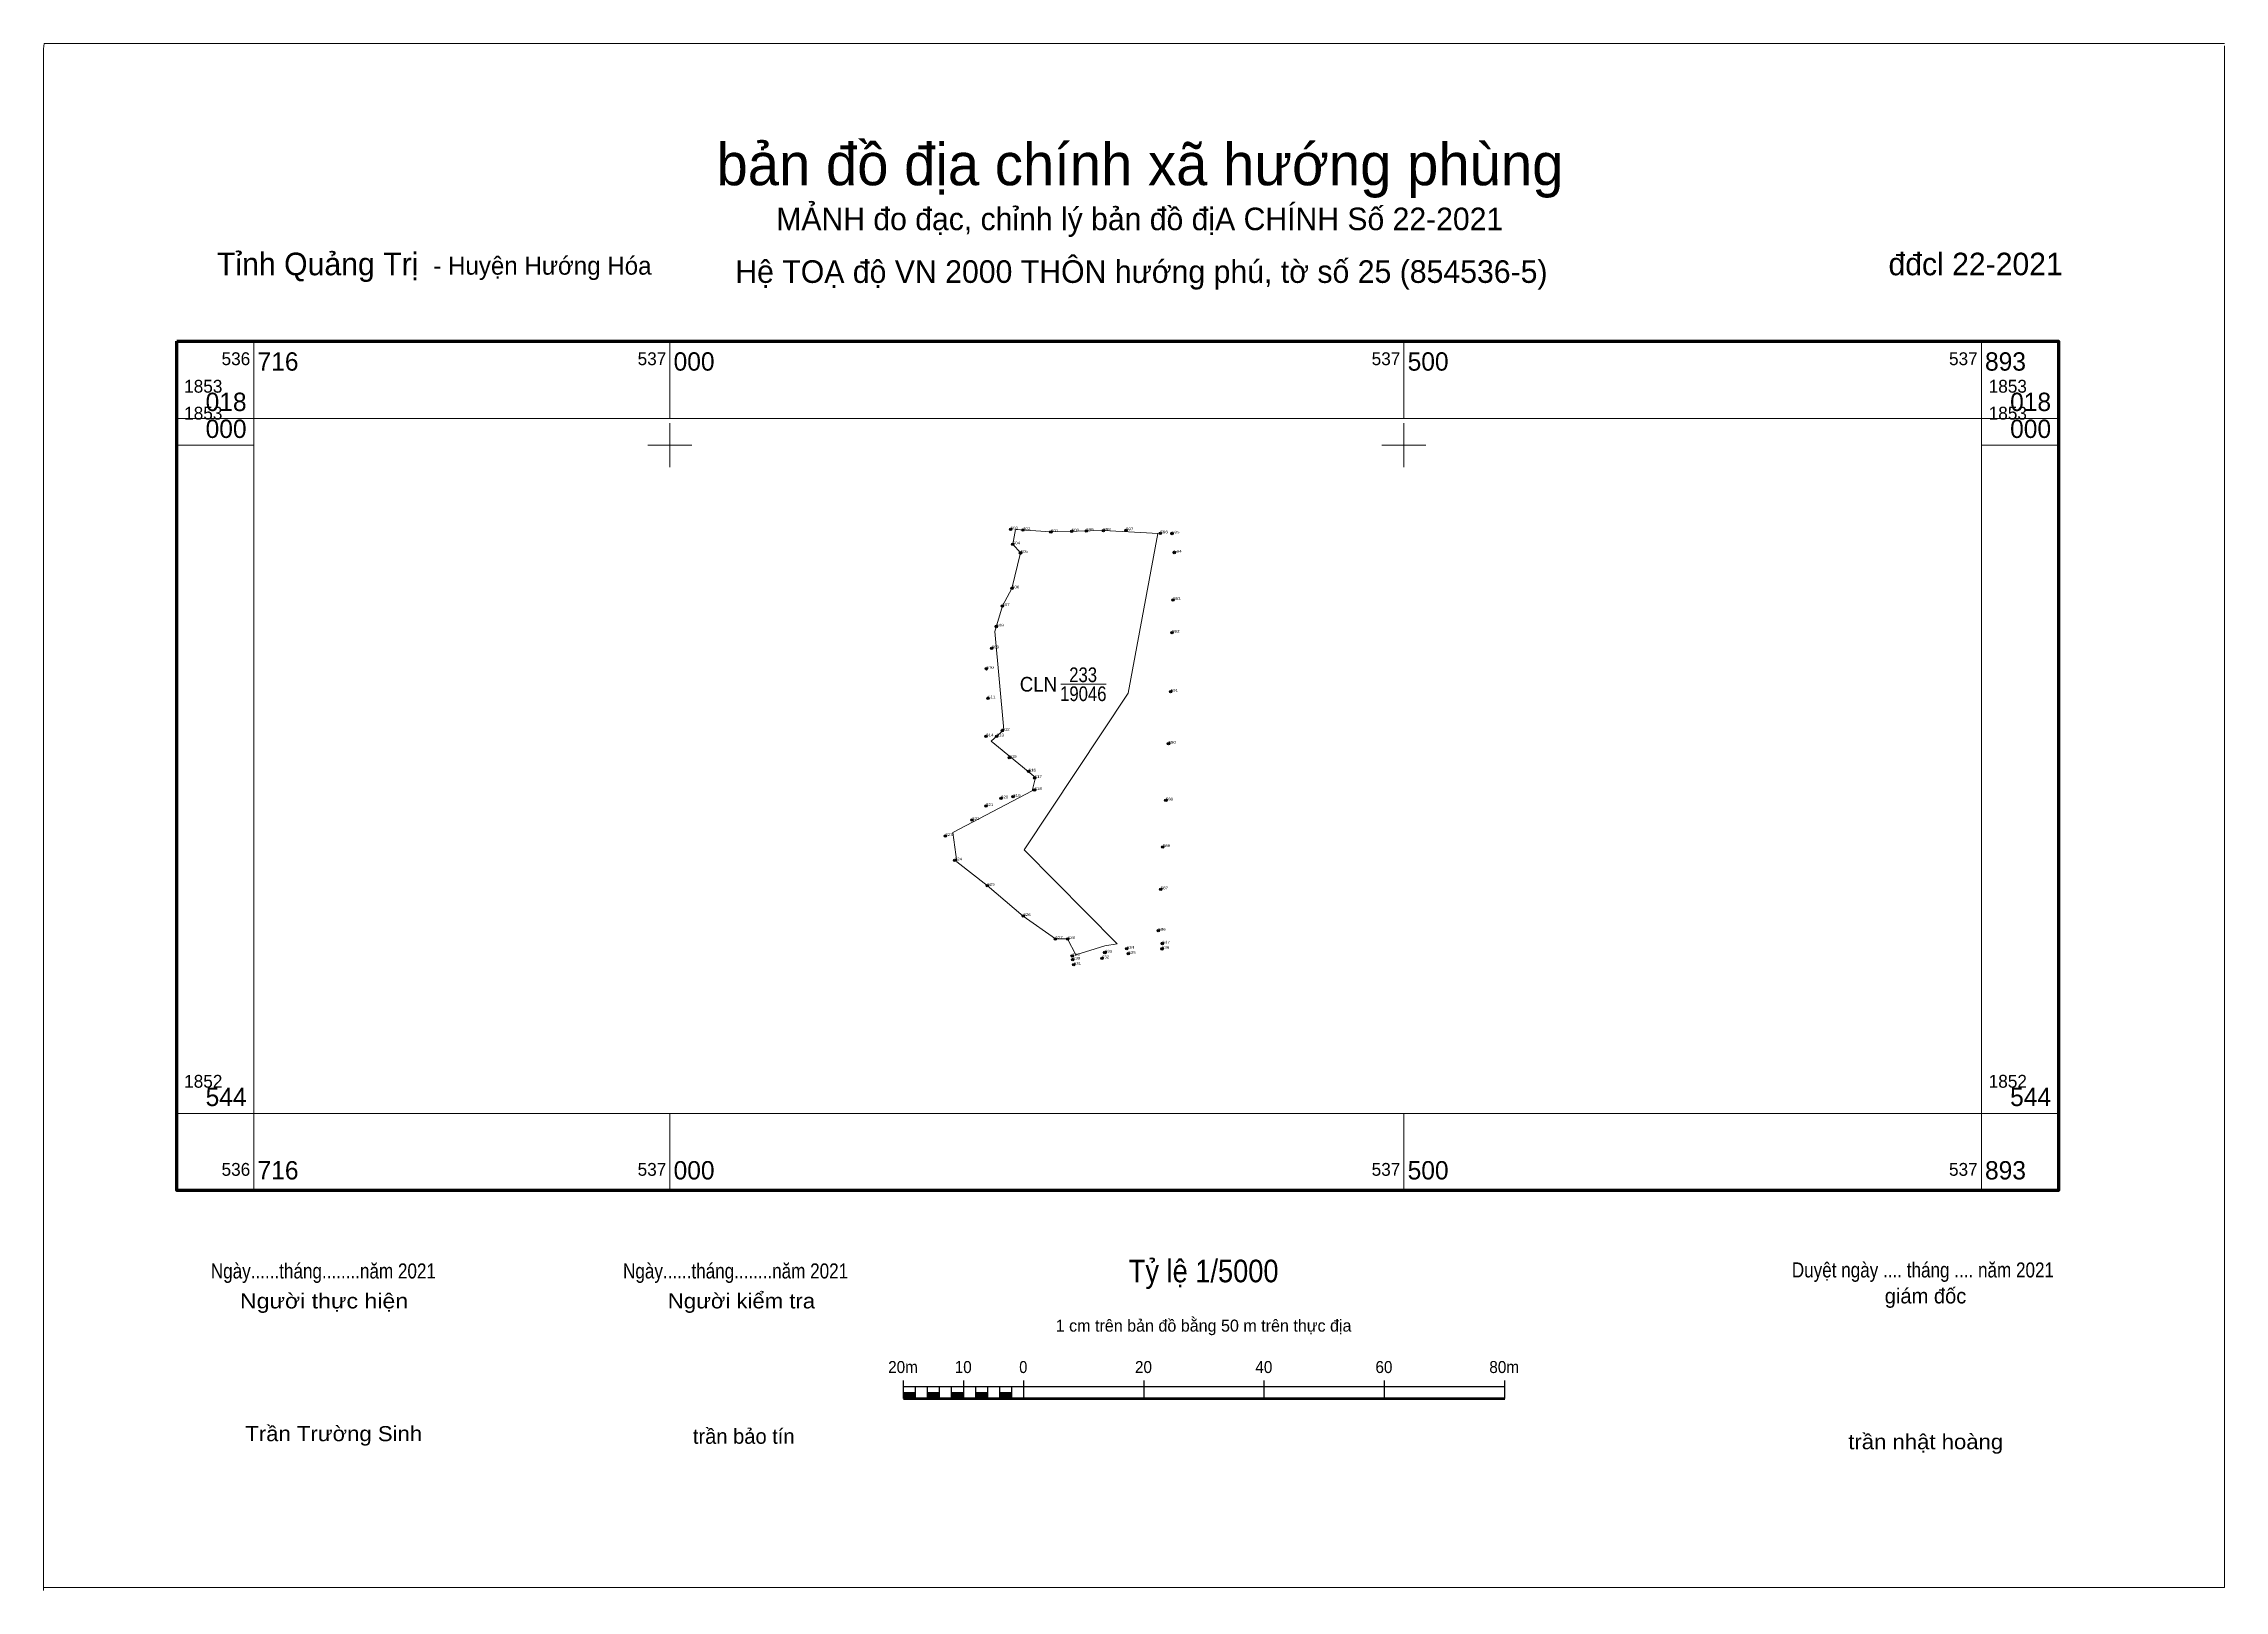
# Model space of a CAD drawing. Header units: metres. Extents: x 536573 to 538059, y 1852220 to 1853274.
import ezdxf
from ezdxf.enums import TextEntityAlignment as Align

# ---------------------------------------------------------------- set-up
doc = ezdxf.new("R2010")
doc.units = ezdxf.units.M
doc.header["$LTSCALE"] = 3.3
doc.header["$PDMODE"] = 32
doc.header["$PDSIZE"] = 1.65
for name, color, linetype, lineweight in [('1', 7, 'Continuous', 13), ('10', 7, 'Continuous', 13), ('13', 7, 'Continuous', 13), ('2', 7, 'Continuous', 25), ('63', 7, 'Continuous', 13)]:
    doc.layers.add(name, color=color, linetype=linetype, lineweight=lineweight)
for name, color, linetype in [('12', 7, 'Continuous'), ('4', 7, 'Continuous'), ('7', 7, 'Continuous')]:
    doc.layers.add(name, color=color, linetype=linetype)

msp = doc.modelspace()

# ---------------------------------------------------------------- hatches: boundary and pattern name
at = {"layer": '2'}
for points in [[(537159.13, 1852350.81), (537167.32, 1852350.81), (537167.32, 1852354.9), (537159.13, 1852354.9)], [(537175.51, 1852350.81), (537183.7, 1852350.81), (537183.7, 1852354.9), (537175.51, 1852354.9)], [(537191.89, 1852350.81), (537200.08, 1852350.81), (537200.08, 1852354.9), (537191.89, 1852354.9)], [(537208.27, 1852350.81), (537216.46, 1852350.81), (537216.46, 1852354.9), (537208.27, 1852354.9)], [(537224.65, 1852350.81), (537232.84, 1852350.81), (537232.84, 1852354.9), (537224.65, 1852354.9)]]:
    msp.add_hatch(color=256, dxfattribs=at).paths.add_polyline_path(points)

# ---------------------------------------------------------------- linework, layer by layer
at = {"layer": '1'}
for p, q in [((536573.81, 1853273.58), (538058.81, 1853273.58)), ((538058.84, 1853271.98), (538058.84, 1852221.98)), ((538058.81, 1852221.97), (536573.81, 1852221.97))]:
    msp.add_line(p, q, dxfattribs=at)
msp.add_lwpolyline([(536573.37, 1852220.1), (536573.37, 1853270.1), (536573.81, 1853273.58)], dxfattribs=at)
at = {"layer": '10'}
for points in [[(537304.74, 1852660.55), (537296.15, 1852659.15), (537276.39, 1852652.85), (537270.9, 1852663.84), (537262.58, 1852663.82), (537240.7, 1852679.4), (537216.2, 1852700.14), (537195.38, 1852716.28), (537192.76, 1852736.21), (537246.63, 1852764.64), (537248.95, 1852773.78), (537218.79, 1852798.6), (537227.42, 1852806.15), (537221.38, 1852873.25), (537226.42, 1852890.62), (537232.97, 1852902.57), (537238.82, 1852926.76), (537233.51, 1852932.61), (537235.45, 1852942.55), (537259.47, 1852940.97), (537295.27, 1852941.92), (537320.72, 1852940.57), (537332.42, 1852939.95)], [(537304.74, 1852660.55), (537241.39, 1852724.47), (537312.08, 1852831.18), (537332.42, 1852939.95)]]:
    msp.add_lwpolyline(points, dxfattribs=at)
at = {"layer": '13'}
msp.add_line((537266.33, 1852837.26), (537297.16, 1852837.26), dxfattribs=at)
at = {"layer": '2'}
for p, q in [((537159.13, 1852350.81), (537159.13, 1852363.09)), ((537159.13, 1852359), (537568.61, 1852359)), ((537167.32, 1852350.81), (537167.32, 1852359)), ((537175.51, 1852350.81), (537175.51, 1852359)), ((537183.7, 1852350.81), (537183.7, 1852359)), ((537191.89, 1852350.81), (537191.89, 1852359)), ((537200.08, 1852350.81), (537200.08, 1852363.09)), ((537208.27, 1852350.81), (537208.27, 1852359)), ((537216.46, 1852350.81), (537216.46, 1852359)), ((537224.65, 1852350.81), (537224.65, 1852359)), ((537232.84, 1852350.81), (537232.84, 1852359)), ((537241.03, 1852350.81), (537241.03, 1852363.09)), ((537322.93, 1852350.81), (537322.93, 1852363.09)), ((537404.82, 1852350.81), (537404.82, 1852363.09)), ((537486.72, 1852350.81), (537486.72, 1852363.09)), ((537568.61, 1852350.81), (537568.61, 1852363.09))]:
    msp.add_line(p, q, dxfattribs=at)
at = {"layer": '2', "lineweight": 53}
msp.add_line((537159.13, 1852350.81), (537568.61, 1852350.81), dxfattribs=at)
at = {"layer": '2', "lineweight": 13}
for points in [[(537159.13, 1852350.81), (537167.32, 1852350.81), (537167.32, 1852354.9), (537159.13, 1852354.9)], [(537175.51, 1852350.81), (537183.7, 1852350.81), (537183.7, 1852354.9), (537175.51, 1852354.9)], [(537191.89, 1852350.81), (537200.08, 1852350.81), (537200.08, 1852354.9), (537191.89, 1852354.9)], [(537208.27, 1852350.81), (537216.46, 1852350.81), (537216.46, 1852354.9), (537208.27, 1852354.9)], [(537224.65, 1852350.81), (537232.84, 1852350.81), (537232.84, 1852354.9), (537224.65, 1852354.9)]]:
    msp.add_lwpolyline(points, close=True, dxfattribs=at)
at = {"layer": '63'}
for p, q in [((536716.61, 1853018.34), (536716.61, 1853070.84)), ((537000, 1853018.34), (537000, 1853070.84)), ((537500, 1853018.34), (537500, 1853070.84)), ((537893.29, 1853018.34), (537893.29, 1853070.84)), ((536716.61, 1853018.34), (536664.11, 1853018.34)), ((537000, 1852985), (537000, 1853015)), ((537500, 1852985), (537500, 1853015)), ((537893.29, 1853018.34), (537945.79, 1853018.34)), ((536716.61, 1853000), (536664.11, 1853000)), ((536985, 1853000), (537015, 1853000)), ((537485, 1853000), (537515, 1853000)), ((537893.29, 1853000), (537945.79, 1853000)), ((536716.61, 1852544.97), (536664.11, 1852544.97)), ((536716.61, 1852544.97), (536716.61, 1852492.47)), ((537000, 1852544.97), (537000, 1852492.47)), ((537500, 1852544.97), (537500, 1852492.47)), ((537893.29, 1852544.97), (537893.29, 1852492.47)), ((537893.29, 1852544.97), (537945.79, 1852544.97))]:
    msp.add_line(p, q, dxfattribs=at)
at = {"layer": '63', "lineweight": 70}
msp.add_lwpolyline([(536664.11, 1853070.84), (537945.79, 1853070.84), (537945.79, 1852492.47), (536664.11, 1852492.47)], close=True, dxfattribs=at)
at = {"layer": '63'}
msp.add_lwpolyline([(536716.61, 1853018.34), (537893.29, 1853018.34), (537893.29, 1852544.97), (536716.61, 1852544.97)], close=True, dxfattribs=at)
at = {"layer": '7'}
for p in [(537232.04, 1852942.73), (537233.51, 1852932.61), (537240.54, 1852942.27), (537259.47, 1852940.97), (537273.62, 1852941.35), (537283.59, 1852941.64), (537295.27, 1852941.92), (537310.66, 1852942.12), (537334.1, 1852940.05), (537342.04, 1852939.93), (537238.82, 1852926.76), (537343.57, 1852926.98), (537232.97, 1852902.57), (537226.42, 1852890.61), (537342.72, 1852894.67), (537222.35, 1852876.6), (537342.06, 1852872.41), (537219.13, 1852861.7), (537215.54, 1852847.78), (537216.67, 1852827.76), (537341.04, 1852832.21), (537215.33, 1852801.76), (537222.52, 1852801.76), (537226.4, 1852805.73), (537339.59, 1852796.81), (537231.16, 1852787.27), (537244.3, 1852777.91), (537248.37, 1852773.37), (537215.3, 1852754.31), (537225.47, 1852759.55), (537233.78, 1852760.67), (537248.33, 1852765.21), (537337.78, 1852758.14), (537205.77, 1852744.75), (537187.61, 1852733.95), (537335.7, 1852726.34), (537193.94, 1852717.39), (537216.2, 1852700.15), (537334.28, 1852697.62), (537240.7, 1852679.4), (537262.58, 1852663.82), (537270.9, 1852663.83), (537332.63, 1852669.44), (537274.01, 1852652.1), (537274.34, 1852649.76), (537294.23, 1852650.63), (537296.24, 1852654.55), (537311.14, 1852657.11), (537312.24, 1852653.68), (537335.1, 1852657.06), (537335.46, 1852660.69), (537275.05, 1852646.19)]:
    msp.add_point(p, dxfattribs=at)

# ---------------------------------------------------------------- texts
at = {"layer": '12', "width": 1.25}
for s, p in [('603', (537232.04, 1852942.73)), ('604', (537233.51, 1852932.61)), ('602', (537240.54, 1852942.27)), ('601', (537259.47, 1852940.97)), ('600', (537273.62, 1852941.35)), ('599', (537283.59, 1852941.64)), ('598', (537295.27, 1852941.92)), ('597', (537310.66, 1852942.12)), ('596', (537334.1, 1852940.05)), ('595', (537342.04, 1852939.93)), ('605', (537238.82, 1852926.76)), ('594', (537343.57, 1852926.98)), ('606', (537232.97, 1852902.57)), ('607', (537226.42, 1852890.62)), ('593', (537342.72, 1852894.67)), ('608', (537222.35, 1852876.6)), ('592', (537342.06, 1852872.41)), ('609', (537219.13, 1852861.7)), ('610', (537215.54, 1852847.78)), ('611', (537216.67, 1852827.76)), ('591', (537341.04, 1852832.21)), ('614', (537215.33, 1852801.76)), ('613', (537222.52, 1852801.76)), ('612', (537226.4, 1852805.73)), ('590', (537339.6, 1852796.81)), ('615', (537231.16, 1852787.27)), ('616', (537244.3, 1852777.91)), ('617', (537248.37, 1852773.36)), ('621', (537215.3, 1852754.31)), ('620', (537225.47, 1852759.56)), ('619', (537233.78, 1852760.67)), ('618', (537248.33, 1852765.21)), ('589', (537337.78, 1852758.14)), ('622', (537205.77, 1852744.75)), ('623', (537187.6, 1852733.95)), ('588', (537335.7, 1852726.34)), ('624', (537193.94, 1852717.39)), ('625', (537216.2, 1852700.14)), ('587', (537334.28, 1852697.62)), ('626', (537240.7, 1852679.4)), ('627', (537262.58, 1852663.82)), ('628', (537270.9, 1852663.84)), ('586', (537332.63, 1852669.44)), ('629', (537274.02, 1852652.1)), ('630', (537274.34, 1852649.76)), ('632', (537294.23, 1852650.63)), ('633', (537296.24, 1852654.55)), ('634', (537311.14, 1852657.11)), ('635', (537312.24, 1852653.68)), ('636', (537335.1, 1852657.06)), ('637', (537335.46, 1852660.69)), ('631', (537275.05, 1852646.19))]:
    msp.add_text(s, height=1.8, dxfattribs=at).set_placement(p)
at = {"layer": '13', "width": 0.85}
msp.add_text('233', height=10, dxfattribs=at).set_placement((537281.46, 1852838.71), align=Align.CENTER)
at = {"layer": '2'}
for s, height, p in [('bản đồ địa chính xã hướng phùng', 28.65, (537320.17, 1853177.12)), ('MẢNH đo đạc, chỉnh lý bản đồ địA CHÍNH Số 22-2021', 15.35, (537320.01, 1853146.52)), ('Hệ TOẠ độ VN 2000 THÔN hướng phú, tờ số 25 (854536-5)', 15.39, (537321.15, 1853110.62)), ('giám đốc', 10.24, (537855.27, 1852415.53)), ('1 cm trên bản đồ bằng 50 m trên thực địa', 8.188, (537363.51, 1852396.33)), ('trần bảo tín', 10.24, (537050.26, 1852319.93))]:
    msp.add_text(s, height=height, dxfattribs=at).set_placement(p, align=Align.CENTER)
for s, height, p in [('Tỉnh Quảng Trị ', 15.39, (536691.42, 1853115.82)), ('- Huyện Hướng Hóa', 12.28, (536838.82, 1853116.22))]:
    msp.add_text(s, height=height, dxfattribs=at).set_placement(p)
msp.add_text(' đđcl 22-2021', height=15.35, dxfattribs=at).set_placement((537948.73, 1853115.82), align=Align.RIGHT)
at = {"layer": '2', "width": 0.95}
msp.add_text('CLN', height=10, dxfattribs=at).set_placement((537263.72, 1852832.26), align=Align.RIGHT)
at = {"layer": '2'}
for s, height, width, p in [('Ngày......tháng........năm 2021', 10.24, 0.85, (536763.94, 1852432.53)), ('Ngày......tháng........năm 2021', 10.24, 0.85, (537044.73, 1852432.53)), ('Tỷ lệ 1/5000', 15.4, 0.9, (537363.55, 1852429.93)), ('Duyệt ngày .... tháng .... năm 2021', 10.24, 0.85, (537853.49, 1852433.23)), ('Người thực hiện', 10.24, 1.15, (536764.4, 1852412.13)), ('Người kiểm tra', 10.24, 1.1, (537048.73, 1852412.13)), ('20m', 8.188, 0.95, (537158.76, 1852368.13)), ('10', 8.188, 0.95, (537199.77, 1852368.13)), ('0', 8.19, 0.9, (537240.68, 1852368.13)), ('20', 8.188, 0.95, (537322.56, 1852368.13)), ('40', 8.188, 0.95, (537404.56, 1852368.13)), ('60', 8.188, 0.95, (537486.36, 1852368.13)), ('80m', 8.188, 0.95, (537568.26, 1852368.13)), ('Trần Trường Sinh', 10.24, 1.1, (536770.98, 1852321.73)), ('trần nhật hoàng', 10.24, 1.1, (537855.39, 1852316.23))]:
    msp.add_text(s, height=height, dxfattribs=dict(at, width=width)).set_placement(p, align=Align.CENTER)
at = {"layer": '4', "width": 0.85}
msp.add_text('19046', height=10, dxfattribs=at).set_placement((537281.57, 1852825.8), align=Align.CENTER)
at = {"layer": '63'}
for s, height, p in [('536', 8.75, (536714.11, 1853054.59)), ('537', 8.75, (536997.51, 1853054.59)), ('537', 8.75, (537497.51, 1853054.59)), ('537', 8.75, (537890.79, 1853054.59)), ('018', 12.5, (536711.61, 1853023.34)), ('018', 12.5, (537940.79, 1853023.34)), ('000', 12.5, (536711.61, 1853005)), ('000', 12.5, (537940.79, 1853005)), ('544', 12.5, (536711.61, 1852549.97)), ('544', 12.5, (537940.79, 1852549.97)), ('536', 8.75, (536714.11, 1852502.47)), ('537', 8.75, (536997.51, 1852502.47)), ('537', 8.75, (537497.51, 1852502.47)), ('537', 8.75, (537890.79, 1852502.47))]:
    msp.add_text(s, height=height, dxfattribs=at).set_placement(p, align=Align.RIGHT)
for s, height, p in [('716', 12.5, (536719.11, 1853050.84)), ('000', 12.5, (537002.5, 1853050.84)), ('500', 12.5, (537502.5, 1853050.84)), ('893', 12.5, (537895.79, 1853050.84)), ('1853', 8.75, (536669.11, 1853035.84)), ('1853', 8.75, (537898.29, 1853035.84)), ('1853', 8.75, (536669.11, 1853017.5)), ('1853', 8.75, (537898.29, 1853017.5)), ('1852', 8.75, (536669.11, 1852562.47)), ('1852', 8.75, (537898.29, 1852562.47)), ('716', 12.5, (536719.11, 1852499.97)), ('000', 12.5, (537002.5, 1852499.97)), ('500', 12.5, (537502.5, 1852499.97)), ('893', 12.5, (537895.79, 1852499.97))]:
    msp.add_text(s, height=height, dxfattribs=at).set_placement(p)

doc.saveas('drawing.dxf')
